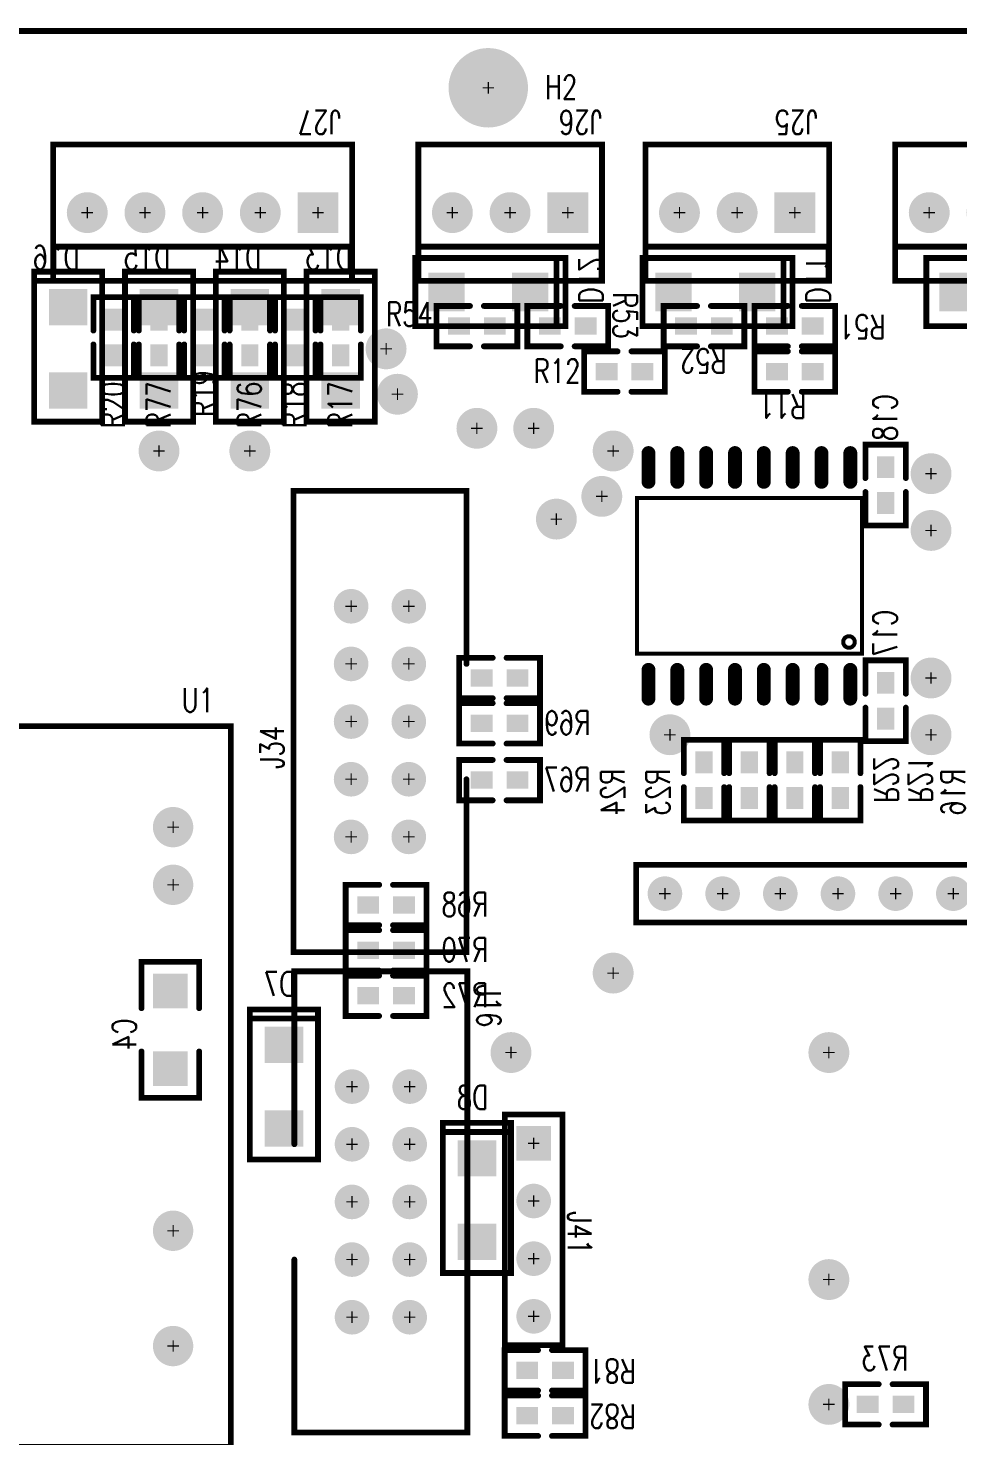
# Model space of a CAD drawing. Extents: x 0 to 130, y 0 to 100.
# Drawn here: x 45.2 to 86.2, y 38.1 to 100.1 of the extents above; entities that cross this region are included whole.
import ezdxf

# ---------------------------------------------------------------- set-up
doc = ezdxf.new("R2010")
doc.units = 0
for name, color, linetype in [('BOARD_OUTLINE_00', 254, 'CONTINUOUS'), ('DRIL_NPLTE_THRU_01', 16, 'CONTINUOUS'), ('DRIL_NPLTE_THRU_02', 176, 'CONTINUOUS'), ('DRIL_PLTE_THRU_01', 16, 'CONTINUOUS'), ('DRIL_PLTE_THRU_02', 176, 'CONTINUOUS'), ('DRIL_SYMBOL', 254, 'CONTINUOUS'), ('PADS_BOT', 5, 'CONTINUOUS'), ('PADS_INNER', 1, 'CONTINUOUS'), ('PADS_TOP', 1, 'CONTINUOUS'), ('PART_BOT_2DLINE_00', 253, 'CONTINUOUS'), ('PART_NAME_01', 254, 'CONTINUOUS'), ('PART_NAME_02', 253, 'CONTINUOUS'), ('PART_TOP_2DLINE_00', 254, 'CONTINUOUS'), ('PART_TOP_2DLINE_01', 254, 'CONTINUOUS'), ('TAG_00', 254, 'CONTINUOUS'), ('TAG_01', 254, 'CONTINUOUS'), ('VIAPTS', 1, 'CONTINUOUS')]:
    doc.layers.add(name, color=color, linetype=linetype)
doc.styles.add('W0$25', font='simplex', dxfattribs={"width": 0.75})

# ---------------------------------------------------------------- blocks, each defined once
blk = doc.blocks.new('BOARD_1')
at = {"layer": 'BOARD_OUTLINE_00', "const_width": 0.254}
blk.add_lwpolyline([(-10, 0), (120, 0), (120, 100), (-10, 100)], close=True, dxfattribs=at)
blk = doc.blocks.new('SMOOTH_0$254')
at = {"const_width": 0.127}
blk.add_lwpolyline([(-0.0635, 0, 1), (0.0635, 0, 1)], format="xyb", close=True, dxfattribs=at)
blk = doc.blocks.new('PART_BODY_TOP_4')
at = {"layer": 'PART_TOP_2DLINE_00', "const_width": 0.254}
for points in [[(-1.51, 3), (6.58, 3), (6.58, -3), (-1.51, -3)], [(-1.49, 3), (6.58, 3), (6.58, 1.5), (-1.49, 1.5)]]:
    blk.add_lwpolyline(points, close=True, dxfattribs=at)
at = {"layer": 'PART_TOP_2DLINE_00'}
for p in [(-1.51, 3), (-1.49, 3), (6.58, 3), (6.58, 3), (-1.49, 1.5), (6.58, 1.5), (-1.51, -3), (6.58, -3)]:
    blk.add_blockref('SMOOTH_0$254', p, dxfattribs=at)
blk = doc.blocks.new('DRIL_SYMBOL_1$2')
at = {"layer": 'DRIL_SYMBOL', "const_width": 0.0508}
for points in [[(-0.254, 0), (0.254, 0)], [(0, -0.254), (0, 0.254)]]:
    blk.add_lwpolyline(points, dxfattribs=at)
blk = doc.blocks.new('DRIL_HOLE_1$2')
at = {"const_width": 0.6}
blk.add_lwpolyline([(-0.3, 0, 1), (0.3, 0, 1)], format="xyb", close=True, dxfattribs=at)
blk.add_blockref('DRIL_SYMBOL_1$2', (0, 0))
blk = doc.blocks.new('PAD_3')
at = {"const_width": 0.9}
blk.add_lwpolyline([(0, -0.45, 1), (0, 0.45, 1)], format="xyb", close=True, dxfattribs=at)
blk = doc.blocks.new('PAD_4')
at = {"const_width": 1.8}
blk.add_lwpolyline([(-0.9, 0), (0.9, 0)], dxfattribs=at)
blk = doc.blocks.new('STK_TOP_267')
at = {"layer": 'DRIL_PLTE_THRU_01'}
blk.add_blockref('DRIL_HOLE_1$2', (0, 0), dxfattribs=at)
at = {"layer": 'DRIL_PLTE_THRU_02'}
blk.add_blockref('DRIL_HOLE_1$2', (0, 0), dxfattribs=at)
at = {"layer": 'PADS_BOT'}
blk.add_blockref('PAD_4', (0, 0), dxfattribs=at)
at = {"layer": 'PADS_INNER'}
blk.add_blockref('PAD_3', (0, 0), dxfattribs=at)
at = {"layer": 'PADS_TOP'}
blk.add_blockref('PAD_4', (0, 0), dxfattribs=at)
blk = doc.blocks.new('STK_TOP_266')
at = {"layer": 'DRIL_PLTE_THRU_01'}
blk.add_blockref('DRIL_HOLE_1$2', (0, 0), dxfattribs=at)
at = {"layer": 'DRIL_PLTE_THRU_02'}
blk.add_blockref('DRIL_HOLE_1$2', (0, 0), dxfattribs=at)
at = {"layer": 'PADS_BOT'}
blk.add_blockref('PAD_3', (0, 0), dxfattribs=at)
at = {"layer": 'PADS_INNER'}
blk.add_blockref('PAD_3', (0, 0), dxfattribs=at)
at = {"layer": 'PADS_TOP'}
blk.add_blockref('PAD_3', (0, 0), dxfattribs=at)
blk = doc.blocks.new('SYM_TOP_8')
for name, p in [('PART_BODY_TOP_4', (0, 0)), ('STK_TOP_267', (0, 0)), ('STK_TOP_266', (2.54, 0)), ('STK_TOP_266', (5.08, 0))]:
    blk.add_blockref(name, p)
blk = doc.blocks.new('PART_TOP_2')
blk.add_blockref('SYM_TOP_8', (0, 0))
at = {"layer": 'PART_NAME_01', "style": 'W0$25', "width": 0.75}
blk.add_text('J24', height=1.05, dxfattribs=at).set_placement((-1, -4.5))
blk = doc.blocks.new('PART_TOP_4')
blk.add_blockref('SYM_TOP_8', (0, 0))
at = {"layer": 'PART_NAME_01', "style": 'W0$25', "width": 0.75}
blk.add_text('J25', height=1.05, dxfattribs=at).set_placement((-1, -4.5))
blk = doc.blocks.new('PART_BODY_TOP_9')
at = {"layer": 'PART_TOP_2DLINE_00', "const_width": 0.254}
for points in [[(-0.3048, 0.889), (-1.778, 0.889), (-1.778, -0.889), (-0.3048, -0.889)], [(0.3048, 0.889), (1.778, 0.889), (1.778, -0.889), (0.3048, -0.889)]]:
    blk.add_lwpolyline(points, dxfattribs=at)
at = {"layer": 'PART_TOP_2DLINE_00'}
for p in [(-1.778, 0.889), (-0.3048, 0.889), (0.3048, 0.889), (1.778, 0.889), (-1.778, -0.889), (-0.3048, -0.889), (0.3048, -0.889), (1.778, -0.889)]:
    blk.add_blockref('SMOOTH_0$254', p, dxfattribs=at)
blk = doc.blocks.new('DRIL_HOLE_0')
blk.add_lwpolyline([(0, 0, 1), (0, 0, 1)], format="xyb", close=True)
blk = doc.blocks.new('PAD_5')
blk.add_lwpolyline([(0, 0, 1), (0, 0, 1)], format="xyb", close=True)
blk = doc.blocks.new('PAD_6')
at = {"const_width": 0.762}
blk.add_lwpolyline([(-0.4826, 0), (0.4826, 0)], dxfattribs=at)
blk = doc.blocks.new('STK_TOP_8')
at = {"layer": 'DRIL_PLTE_THRU_01'}
blk.add_blockref('DRIL_HOLE_0', (0, 0), dxfattribs=at)
at = {"layer": 'DRIL_PLTE_THRU_02'}
blk.add_blockref('DRIL_HOLE_0', (0, 0), dxfattribs=at)
at = {"layer": 'PADS_BOT'}
blk.add_blockref('PAD_5', (0, 0), dxfattribs=at)
at = {"layer": 'PADS_INNER'}
blk.add_blockref('PAD_5', (0, 0), dxfattribs=at)
at = {"layer": 'PADS_TOP'}
blk.add_blockref('PAD_6', (0, 0), dxfattribs=at)
blk = doc.blocks.new('SYM_TOP_13')
for name, p in [('PART_BODY_TOP_9', (0, 0)), ('STK_TOP_8', (-0.7874, 0)), ('STK_TOP_8', (0.7874, 0))]:
    blk.add_blockref(name, p)
blk = doc.blocks.new('PART_TOP_5')
blk.add_blockref('SYM_TOP_13', (0, 0))
at = {"layer": 'PART_NAME_01', "style": 'W0$25', "width": 0.75}
blk.add_text('R51', height=1.05, dxfattribs=at).set_placement((-4, -0.5))
blk = doc.blocks.new('PART_TOP_6')
blk.add_blockref('SYM_TOP_13', (0, 0))
at = {"layer": 'PART_NAME_01', "style": 'W0$25', "width": 0.75}
blk.add_text('R52', height=1.05, dxfattribs=at).set_placement((-1, 1))
blk = doc.blocks.new('PART_TOP_7')
blk.add_blockref('SYM_TOP_8', (0, 0))
at = {"layer": 'PART_NAME_01', "style": 'W0$25', "width": 0.75}
blk.add_text('J26', height=1.05, dxfattribs=at).set_placement((-1.5, -4.5))
blk = doc.blocks.new('PART_TOP_8')
blk.add_blockref('SYM_TOP_13', (0, 0))
at = {"layer": 'PART_NAME_01', "style": 'W0$25', "width": 0.75}
blk.add_text('R53', height=1.05, rotation=90, dxfattribs=at).set_placement((-2, -1.5))
blk = doc.blocks.new('PART_TOP_9')
blk.add_blockref('SYM_TOP_13', (0, 0))
at = {"layer": 'PART_NAME_01', "style": 'W0$25', "width": 0.75}
blk.add_text('R54', height=1.05, rotation=180, dxfattribs=at).set_placement((4, 0))
blk = doc.blocks.new('PART_BODY_BOT_10')
at = {"layer": 'PART_BOT_2DLINE_00', "const_width": 0.254}
blk.add_lwpolyline([(-1.5, 3.4), (-1.5, -3.21), (1.5, -3.21), (1.5, 3.4)], close=True, dxfattribs=at)
blk.add_lwpolyline([(-1.5, 3), (1.5, 3)], dxfattribs=at)
at = {"layer": 'PART_BOT_2DLINE_00'}
for p in [(-1.5, 3.4), (-1.5, 3), (1.5, 3.4), (1.5, 3), (-1.5, -3.21), (1.5, -3.21)]:
    blk.add_blockref('SMOOTH_0$254', p, dxfattribs=at)
blk = doc.blocks.new('PAD_7')
at = {"const_width": 1.6}
blk.add_lwpolyline([(-0.85, 0), (0.85, 0)], dxfattribs=at)
blk = doc.blocks.new('STK_BOT_60')
at = {"layer": 'DRIL_NPLTE_THRU_01'}
blk.add_blockref('DRIL_HOLE_0', (0, 0), dxfattribs=at)
at = {"layer": 'DRIL_NPLTE_THRU_02'}
blk.add_blockref('DRIL_HOLE_0', (0, 0), dxfattribs=at)
at = {"layer": 'PADS_BOT'}
blk.add_blockref('PAD_7', (0, 0), dxfattribs=at)
at = {"layer": 'PADS_INNER'}
blk.add_blockref('PAD_5', (0, 0), dxfattribs=at)
at = {"layer": 'PADS_TOP'}
blk.add_blockref('PAD_5', (0, 0), dxfattribs=at)
blk = doc.blocks.new('SYM_BOT_14')
for name, p in [('PART_BODY_BOT_10', (0, 0)), ('STK_BOT_60', (0, 1.84)), ('STK_BOT_60', (0, -1.84))]:
    blk.add_blockref(name, p)
blk = doc.blocks.new('PART_BOT_10')
blk.add_blockref('SYM_BOT_14', (0, 0))
at = {"layer": 'PART_NAME_02', "style": 'W0$25', "width": 0.75}
blk.add_text('D11', height=1.05, dxfattribs=at).set_placement((-0.5, 4))
blk = doc.blocks.new('PART_BOT_11')
blk.add_blockref('SYM_BOT_14', (0, 0))
at = {"layer": 'PART_NAME_02', "style": 'W0$25', "width": 0.75}
blk.add_text('D12', height=1.05, dxfattribs=at).set_placement((-0.5, 4))
blk = doc.blocks.new('PART_BOT_13')
blk.add_blockref('SYM_BOT_14', (0, 0))
at = {"layer": 'PART_NAME_02', "style": 'W0$25', "width": 0.75}
blk.add_text('D10', height=1.05, dxfattribs=at).set_placement((-0.5, 4))
blk = doc.blocks.new('PART_BODY_BOT_9')
at = {"layer": 'PART_BOT_2DLINE_00', "const_width": 0.254}
for points in [[(-0.3048, 0.889), (-1.778, 0.889), (-1.778, -0.889), (-0.3048, -0.889)], [(0.3048, 0.889), (1.778, 0.889), (1.778, -0.889), (0.3048, -0.889)]]:
    blk.add_lwpolyline(points, dxfattribs=at)
at = {"layer": 'PART_BOT_2DLINE_00'}
for p in [(-1.778, 0.889), (-0.3048, 0.889), (0.3048, 0.889), (1.778, 0.889), (-1.778, -0.889), (-0.3048, -0.889), (0.3048, -0.889), (1.778, -0.889)]:
    blk.add_blockref('SMOOTH_0$254', p, dxfattribs=at)
blk = doc.blocks.new('STK_BOT_8')
at = {"layer": 'DRIL_PLTE_THRU_01'}
blk.add_blockref('DRIL_HOLE_0', (0, 0), dxfattribs=at)
at = {"layer": 'DRIL_PLTE_THRU_02'}
blk.add_blockref('DRIL_HOLE_0', (0, 0), dxfattribs=at)
at = {"layer": 'PADS_BOT'}
blk.add_blockref('PAD_6', (0, 0), dxfattribs=at)
at = {"layer": 'PADS_INNER'}
blk.add_blockref('PAD_5', (0, 0), dxfattribs=at)
at = {"layer": 'PADS_TOP'}
blk.add_blockref('PAD_5', (0, 0), dxfattribs=at)
blk = doc.blocks.new('SYM_BOT_13')
for name, p in [('PART_BODY_BOT_9', (0, 0)), ('STK_BOT_8', (-0.7874, 0)), ('STK_BOT_8', (0.7874, 0))]:
    blk.add_blockref(name, p)
blk = doc.blocks.new('PART_BOT_23')
blk.add_blockref('SYM_BOT_13', (0, 0))
at = {"layer": 'PART_NAME_02', "style": 'W0$25', "width": 0.75}
blk.add_text('R21', height=1.05, rotation=180, dxfattribs=at).set_placement((1, -3))
blk = doc.blocks.new('PART_BOT_24')
blk.add_blockref('SYM_BOT_13', (0, 0))
at = {"layer": 'PART_NAME_02', "style": 'W0$25', "width": 0.75}
blk.add_text('R22', height=1.05, rotation=180, dxfattribs=at).set_placement((1, -3.5))
blk = doc.blocks.new('PART_TOP_27')
blk.add_blockref('SYM_TOP_13', (0, 0))
at = {"layer": 'PART_NAME_01', "style": 'W0$25', "width": 0.75}
blk.add_text('R11', height=1.05, rotation=180, dxfattribs=at).set_placement((0.5, -1))
blk = doc.blocks.new('PART_TOP_28')
blk.add_blockref('SYM_TOP_13', (0, 0))
at = {"layer": 'PART_NAME_01', "style": 'W0$25', "width": 0.75}
blk.add_text('R12', height=1.05, dxfattribs=at).set_placement((-4, -0.5))
blk = doc.blocks.new('PART_BOT_33')
blk.add_blockref('SYM_BOT_13', (0, 0))
at = {"layer": 'PART_NAME_02', "style": 'W0$25', "width": 0.75}
blk.add_text('R23', height=1.05, dxfattribs=at).set_placement((-0.5, 3.5))
blk = doc.blocks.new('PART_BOT_34')
blk.add_blockref('SYM_BOT_13', (0, 0))
at = {"layer": 'PART_NAME_02', "style": 'W0$25', "width": 0.75}
blk.add_text('R24', height=1.05, dxfattribs=at).set_placement((-0.5, 3.5))
blk = doc.blocks.new('PART_BODY_TOP_12')
at = {"layer": 'PART_TOP_2DLINE_00', "const_width": 0.254}
for points in [[(-1.51, 3), (11.66, 3), (11.66, -3), (-1.51, -3)], [(-1.49, 3), (11.66, 3), (11.66, 1.5), (-1.49, 1.5)]]:
    blk.add_lwpolyline(points, close=True, dxfattribs=at)
at = {"layer": 'PART_TOP_2DLINE_00'}
for p in [(-1.51, 3), (-1.49, 3), (11.66, 3), (11.66, 3), (-1.49, 1.5), (11.66, 1.5), (-1.51, -3), (11.66, -3)]:
    blk.add_blockref('SMOOTH_0$254', p, dxfattribs=at)
blk = doc.blocks.new('SYM_TOP_16')
for name, p in [('PART_BODY_TOP_12', (0, 0)), ('STK_TOP_267', (0, 0)), ('STK_TOP_266', (2.54, 0)), ('STK_TOP_266', (5.08, 0)), ('STK_TOP_266', (7.62, 0)), ('STK_TOP_266', (10.16, 0))]:
    blk.add_blockref(name, p)
blk = doc.blocks.new('PART_TOP_35')
blk.add_blockref('SYM_TOP_16', (0, 0))
at = {"layer": 'PART_NAME_01', "style": 'W0$25', "width": 0.75}
blk.add_text('J27', height=1.05, dxfattribs=at).set_placement((-1, -4.5))
blk = doc.blocks.new('PART_BOT_36')
blk.add_blockref('SYM_BOT_14', (0, 0))
at = {"layer": 'PART_NAME_02', "style": 'W0$25', "width": 0.75}
blk.add_text('D13', height=1.05, dxfattribs=at).set_placement((-0.5, 3.5))
blk = doc.blocks.new('PART_BOT_37')
blk.add_blockref('SYM_BOT_14', (0, 0))
at = {"layer": 'PART_NAME_02', "style": 'W0$25', "width": 0.75}
blk.add_text('D14', height=1.05, dxfattribs=at).set_placement((-0.5, 3.5))
blk = doc.blocks.new('PART_BOT_38')
blk.add_blockref('SYM_BOT_14', (0, 0))
at = {"layer": 'PART_NAME_02', "style": 'W0$25', "width": 0.75}
blk.add_text('D15', height=1.05, dxfattribs=at).set_placement((-0.5, 3.5))
blk = doc.blocks.new('PART_BOT_39')
blk.add_blockref('SYM_BOT_14', (0, 0))
at = {"layer": 'PART_NAME_02', "style": 'W0$25', "width": 0.75}
blk.add_text('D16', height=1.05, dxfattribs=at).set_placement((-0.5, 3.5))
blk = doc.blocks.new('PART_TOP_40')
blk.add_blockref('SYM_TOP_13', (0, 0))
at = {"layer": 'PART_NAME_01', "style": 'W0$25', "width": 0.75}
blk.add_text('R17', height=1.05, rotation=180, dxfattribs=at).set_placement((4, 0.5))
blk = doc.blocks.new('PART_TOP_41')
blk.add_blockref('SYM_TOP_13', (0, 0))
at = {"layer": 'PART_NAME_01', "style": 'W0$25', "width": 0.75}
blk.add_text('R18', height=1.05, rotation=180, dxfattribs=at).set_placement((4, 0.5))
blk = doc.blocks.new('PART_TOP_42')
blk.add_blockref('SYM_TOP_13', (0, 0))
at = {"layer": 'PART_NAME_01', "style": 'W0$25', "width": 0.75}
blk.add_text('R19', height=1.05, rotation=180, dxfattribs=at).set_placement((3.5, 0.5))
blk = doc.blocks.new('PART_TOP_43')
blk.add_blockref('SYM_TOP_13', (0, 0))
at = {"layer": 'PART_NAME_01', "style": 'W0$25', "width": 0.75}
blk.add_text('R20', height=1.05, rotation=180, dxfattribs=at).set_placement((4, 0.5))
blk = doc.blocks.new('PART_BOT_47')
blk.add_blockref('SYM_BOT_13', (0, 0))
at = {"layer": 'PART_NAME_02', "style": 'W0$25', "width": 0.75}
blk.add_text('R16', height=1.05, dxfattribs=at).set_placement((-0.5, 2.5))
blk = doc.blocks.new('PART_BODY_TOP_13')
at = {"layer": 'PART_TOP_2DLINE_01', "const_width": 0.254}
blk.add_lwpolyline([(-2.54, -2.54), (-2.54, 5.08), (5.08, 5.08), (5.08, -15.24), (-2.54, -15.24), (-2.54, -7.62)], dxfattribs=at)
at = {"layer": 'PART_TOP_2DLINE_01'}
for p in [(-2.54, 5.08), (5.08, 5.08), (-2.54, -2.54), (-2.54, -7.62), (-2.54, -15.24), (5.08, -15.24)]:
    blk.add_blockref('SMOOTH_0$254', p, dxfattribs=at)
blk = doc.blocks.new('DRIL_SYMBOL_0$9398')
at = {"layer": 'DRIL_SYMBOL', "const_width": 0.0508}
for points in [[(-0.254, 0), (0.254, 0)], [(0, -0.254), (0, 0.254)]]:
    blk.add_lwpolyline(points, dxfattribs=at)
blk = doc.blocks.new('DRIL_HOLE_0$9398')
at = {"const_width": 0.4699}
blk.add_lwpolyline([(-0.23495, 0, 1), (0.23495, 0, 1)], format="xyb", close=True, dxfattribs=at)
blk.add_blockref('DRIL_SYMBOL_0$9398', (0, 0))
blk = doc.blocks.new('PAD_0')
at = {"const_width": 0.762}
blk.add_lwpolyline([(0, -0.381, 1), (0, 0.381, 1)], format="xyb", close=True, dxfattribs=at)
blk = doc.blocks.new('STK_TOP_32')
at = {"layer": 'DRIL_PLTE_THRU_01'}
blk.add_blockref('DRIL_HOLE_0$9398', (0, 0), dxfattribs=at)
at = {"layer": 'DRIL_PLTE_THRU_02'}
blk.add_blockref('DRIL_HOLE_0$9398', (0, 0), dxfattribs=at)
at = {"layer": 'PADS_BOT'}
blk.add_blockref('PAD_0', (0, 0), dxfattribs=at)
at = {"layer": 'PADS_INNER'}
blk.add_blockref('PAD_0', (0, 0), dxfattribs=at)
at = {"layer": 'PADS_TOP'}
blk.add_blockref('PAD_0', (0, 0), dxfattribs=at)
blk = doc.blocks.new('SYM_TOP_17')
for name, p in [('PART_BODY_TOP_13', (0, 0)), ('STK_TOP_32', (0, 0)), ('STK_TOP_32', (2.54, 0)), ('STK_TOP_32', (0, -2.54)), ('STK_TOP_32', (2.54, -2.54)), ('STK_TOP_32', (0, -5.08)), ('STK_TOP_32', (2.54, -5.08)), ('STK_TOP_32', (0, -7.62)), ('STK_TOP_32', (2.54, -7.62)), ('STK_TOP_32', (0, -10.16)), ('STK_TOP_32', (2.54, -10.16))]:
    blk.add_blockref(name, p)
blk = doc.blocks.new('PART_TOP_48')
blk.add_blockref('SYM_TOP_17', (0, 0))
at = {"layer": 'PART_NAME_01', "style": 'W0$25', "width": 0.75}
blk.add_text('J34', height=1.05, rotation=270, dxfattribs=at).set_placement((5.5, -3))
blk = doc.blocks.new('PART_BODY_TOP_14')
at = {"layer": 'PART_TOP_2DLINE_00', "const_width": 0.254}
blk.add_lwpolyline([(-15.875, -10.16), (-15.875, 10.16), (15.875, 10.16), (15.875, -10.16)], close=True, dxfattribs=at)
at = {"layer": 'TAG_00'}
blk.add_lwpolyline([(0, 0), (0, 0)], dxfattribs=at)
at = {"layer": 'TAG_01'}
blk.add_lwpolyline([(0, 0), (0, 0)], dxfattribs=at)
at = {"layer": 'PART_TOP_2DLINE_00'}
for p in [(-15.875, 10.16), (15.875, 10.16), (-15.875, -10.16), (15.875, -10.16)]:
    blk.add_blockref('SMOOTH_0$254', p, dxfattribs=at)
blk = doc.blocks.new('DRIL_SYMBOL_1')
at = {"layer": 'DRIL_SYMBOL', "const_width": 0.0508}
for points in [[(-0.254, 0), (0.254, 0)], [(0, -0.254), (0, 0.254)]]:
    blk.add_lwpolyline(points, dxfattribs=at)
blk = doc.blocks.new('DRIL_HOLE_1')
at = {"const_width": 0.5}
blk.add_lwpolyline([(-0.25, 0, 1), (0.25, 0, 1)], format="xyb", close=True, dxfattribs=at)
blk.add_blockref('DRIL_SYMBOL_1', (0, 0))
blk = doc.blocks.new('PAD_8')
at = {"const_width": 0.889}
blk.add_lwpolyline([(0, -0.4445, 1), (0, 0.4445, 1)], format="xyb", close=True, dxfattribs=at)
blk = doc.blocks.new('PAD_9')
at = {"const_width": 1.778}
blk.add_lwpolyline([(-0.889, 0), (0.889, 0)], dxfattribs=at)
blk = doc.blocks.new('STK_TOP_292')
at = {"layer": 'DRIL_PLTE_THRU_01'}
blk.add_blockref('DRIL_HOLE_1', (0, 0), dxfattribs=at)
at = {"layer": 'DRIL_PLTE_THRU_02'}
blk.add_blockref('DRIL_HOLE_1', (0, 0), dxfattribs=at)
at = {"layer": 'PADS_BOT'}
blk.add_blockref('PAD_9', (0, 0), dxfattribs=at)
at = {"layer": 'PADS_INNER'}
blk.add_blockref('PAD_8', (0, 0), dxfattribs=at)
at = {"layer": 'PADS_TOP'}
blk.add_blockref('PAD_9', (0, 0), dxfattribs=at)
blk = doc.blocks.new('STK_TOP_291')
at = {"layer": 'DRIL_PLTE_THRU_01'}
blk.add_blockref('DRIL_HOLE_1', (0, 0), dxfattribs=at)
at = {"layer": 'DRIL_PLTE_THRU_02'}
blk.add_blockref('DRIL_HOLE_1', (0, 0), dxfattribs=at)
at = {"layer": 'PADS_BOT'}
blk.add_blockref('PAD_8', (0, 0), dxfattribs=at)
at = {"layer": 'PADS_INNER'}
blk.add_blockref('PAD_8', (0, 0), dxfattribs=at)
at = {"layer": 'PADS_TOP'}
blk.add_blockref('PAD_8', (0, 0), dxfattribs=at)
blk = doc.blocks.new('SYM_TOP_18')
for name, p in [('PART_BODY_TOP_14', (0, 0)), ('STK_TOP_291', (-11.43, 7.62)), ('STK_TOP_291', (-8.89, 7.62)), ('STK_TOP_291', (6.35, 7.62)), ('STK_TOP_291', (11.43, 7.62)), ('STK_TOP_292', (-13.97, -7.62)), ('STK_TOP_291', (-11.43, -7.62)), ('STK_TOP_291', (-8.89, -7.62)), ('STK_TOP_291', (6.35, -7.62)), ('STK_TOP_291', (11.43, -7.62))]:
    blk.add_blockref(name, p)
blk = doc.blocks.new('PART_TOP_58')
blk.add_blockref('SYM_TOP_18', (0, 0))
at = {"layer": 'PART_NAME_01', "style": 'W0$25', "width": 0.75}
blk.add_text('U1', height=1.05, rotation=90, dxfattribs=at).set_placement((-16.5, 8))
blk = doc.blocks.new('PART_BODY_BOT_17')
at = {"layer": 'PART_BOT_2DLINE_00', "const_width": 0.254}
for points in [[(-0.9525, 1.27), (-2.9972, 1.27), (-2.9972, -1.27), (-0.9525, -1.27)], [(0.9525, 1.27), (2.9972, 1.27), (2.9972, -1.27), (0.9525, -1.27)]]:
    blk.add_lwpolyline(points, dxfattribs=at)
at = {"layer": 'PART_BOT_2DLINE_00'}
for p in [(-2.9972, 1.27), (-0.9525, 1.27), (0.9525, 1.27), (2.9972, 1.27), (-2.9972, -1.27), (-0.9525, -1.27), (0.9525, -1.27), (2.9972, -1.27)]:
    blk.add_blockref('SMOOTH_0$254', p, dxfattribs=at)
blk = doc.blocks.new('PAD_1')
at = {"const_width": 1.524}
blk.add_lwpolyline([(-0.762, 0), (0.762, 0)], dxfattribs=at)
blk = doc.blocks.new('STK_BOT_56')
at = {"layer": 'DRIL_PLTE_THRU_01'}
blk.add_blockref('DRIL_HOLE_0', (0, 0), dxfattribs=at)
at = {"layer": 'DRIL_PLTE_THRU_02'}
blk.add_blockref('DRIL_HOLE_0', (0, 0), dxfattribs=at)
at = {"layer": 'PADS_BOT'}
blk.add_blockref('PAD_1', (0, 0), dxfattribs=at)
at = {"layer": 'PADS_INNER'}
blk.add_blockref('PAD_5', (0, 0), dxfattribs=at)
at = {"layer": 'PADS_TOP'}
blk.add_blockref('PAD_5', (0, 0), dxfattribs=at)
blk = doc.blocks.new('SYM_BOT_21')
for name, p in [('PART_BODY_BOT_17', (0, 0)), ('STK_BOT_56', (-1.7145, 0)), ('STK_BOT_56', (1.7145, 0))]:
    blk.add_blockref(name, p)
blk = doc.blocks.new('PART_BOT_66')
blk.add_blockref('SYM_BOT_21', (0, 0))
at = {"layer": 'PART_NAME_02', "style": 'W0$25', "width": 0.75}
blk.add_text('C4', height=1.05, dxfattribs=at).set_placement((-0.5, 1.5))
blk = doc.blocks.new('PART_TOP_94')
blk.add_blockref('SYM_TOP_13', (0, 0))
at = {"layer": 'PART_NAME_01', "style": 'W0$25', "width": 0.75}
blk.add_text('R76', height=1.05, dxfattribs=at).set_placement((-4, -0.5))
blk = doc.blocks.new('PART_BOT_96')
blk.add_blockref('SYM_BOT_14', (0, 0))
at = {"layer": 'PART_NAME_02', "style": 'W0$25', "width": 0.75}
blk.add_text('D7', height=1.05, dxfattribs=at).set_placement((-0.5, 4))
blk = doc.blocks.new('PART_BOT_97')
blk.add_blockref('SYM_BOT_14', (0, 0))
at = {"layer": 'PART_NAME_02', "style": 'W0$25', "width": 0.75}
blk.add_text('D8', height=1.05, dxfattribs=at).set_placement((-0.5, 4))
blk = doc.blocks.new('PART_BOT_103')
blk.add_blockref('SYM_BOT_13', (0, 0))
at = {"layer": 'PART_NAME_02', "style": 'W0$25', "width": 0.75}
blk.add_text('C17', height=1.05, dxfattribs=at).set_placement((-4, -0.5))
blk = doc.blocks.new('PART_BOT_104')
blk.add_blockref('SYM_BOT_13', (0, 0))
at = {"layer": 'PART_NAME_02', "style": 'W0$25', "width": 0.75}
blk.add_text('C18', height=1.05, dxfattribs=at).set_placement((-4, -0.5))
blk = doc.blocks.new('PART_TOP_110')
blk.add_blockref('SYM_TOP_13', (0, 0))
at = {"layer": 'PART_NAME_01', "style": 'W0$25', "width": 0.75}
blk.add_text('R77', height=1.05, rotation=180, dxfattribs=at).set_placement((4, 0.5))
blk = doc.blocks.new('SMOOTH_0$1778')
at = {"const_width": 0.0889}
blk.add_lwpolyline([(-0.04445, 0, 1), (0.04445, 0, 1)], format="xyb", close=True, dxfattribs=at)
blk = doc.blocks.new('PART_BODY_BOT_5')
at = {"layer": 'PART_BOT_2DLINE_00', "const_width": 0.1778}
blk.add_lwpolyline([(-4.953, -3.429), (4.953, -3.429), (4.953, 3.429), (-4.953, 3.429)], close=True, dxfattribs=at)
blk.add_lwpolyline([(-4.638548, -2.913888, 1), (-4.130548, -2.913888, 1)], format="xyb", close=True, dxfattribs=at)
at = {"layer": 'PART_BOT_2DLINE_00'}
for p in [(-4.953, 3.429), (4.953, 3.429), (-4.953, -3.429), (4.953, -3.429)]:
    blk.add_blockref('SMOOTH_0$1778', p, dxfattribs=at)
blk = doc.blocks.new('PAD_19')
at = {"const_width": 0.3048}
blk.add_lwpolyline([(-0.635, -0.1524), (0.635, -0.1524, 1), (0.635, 0.1524), (-0.635, 0.1524, 1)], format="xyb", close=True, dxfattribs=at)
blk = doc.blocks.new('STK_BOT_5')
at = {"layer": 'DRIL_PLTE_THRU_01'}
blk.add_blockref('DRIL_HOLE_0', (0, 0), dxfattribs=at)
at = {"layer": 'DRIL_PLTE_THRU_02'}
blk.add_blockref('DRIL_HOLE_0', (0, 0), dxfattribs=at)
at = {"layer": 'PADS_BOT', "rotation": 90}
blk.add_blockref('PAD_19', (0, 0), dxfattribs=at)
at = {"layer": 'PADS_INNER'}
blk.add_blockref('PAD_5', (0, 0), dxfattribs=at)
at = {"layer": 'PADS_TOP'}
blk.add_blockref('PAD_5', (0, 0), dxfattribs=at)
blk = doc.blocks.new('SYM_BOT_9')
for name, p in [('STK_BOT_5', (-4.445, 4.7752)), ('STK_BOT_5', (-3.175, 4.7752)), ('STK_BOT_5', (-1.905, 4.7752)), ('STK_BOT_5', (-0.635, 4.7752)), ('STK_BOT_5', (0.635, 4.7752)), ('STK_BOT_5', (1.905, 4.7752)), ('STK_BOT_5', (3.175, 4.7752)), ('STK_BOT_5', (4.445, 4.7752)), ('PART_BODY_BOT_5', (0, 0)), ('STK_BOT_5', (-4.445, -4.7752)), ('STK_BOT_5', (-3.175, -4.7752)), ('STK_BOT_5', (-1.905, -4.7752)), ('STK_BOT_5', (-0.635, -4.7752)), ('STK_BOT_5', (0.635, -4.7752)), ('STK_BOT_5', (1.905, -4.7752)), ('STK_BOT_5', (3.175, -4.7752)), ('STK_BOT_5', (4.445, -4.7752))]:
    blk.add_blockref(name, p)
blk = doc.blocks.new('PART_BOT_117')
blk.add_blockref('SYM_BOT_9', (0, 0))
blk = doc.blocks.new('PART_BOT_123')
blk.add_blockref('SYM_BOT_13', (0, 0))
at = {"layer": 'PART_NAME_02', "style": 'W0$25', "width": 0.75}
blk.add_text('R68', height=1.05, rotation=180, dxfattribs=at).set_placement((4.5, 0.5))
blk = doc.blocks.new('PART_BOT_124')
blk.add_blockref('SYM_BOT_13', (0, 0))
at = {"layer": 'PART_NAME_02', "style": 'W0$25', "width": 0.75}
blk.add_text('R70', height=1.05, rotation=180, dxfattribs=at).set_placement((4.5, 0.5))
blk = doc.blocks.new('PART_BOT_125')
blk.add_blockref('SYM_BOT_13', (0, 0))
blk = doc.blocks.new('PART_BOT_126')
blk.add_blockref('SYM_BOT_13', (0, 0))
at = {"layer": 'PART_NAME_02', "style": 'W0$25', "width": 0.75}
blk.add_text('R72', height=1.05, rotation=180, dxfattribs=at).set_placement((4.5, 0.5))
blk = doc.blocks.new('PART_BODY_TOP_2')
at = {"layer": 'PART_TOP_2DLINE_00', "const_width": 0.254}
blk.add_lwpolyline([(-1.27, 1.27), (46.99, 1.27), (46.99, -1.27), (-1.27, -1.27)], close=True, dxfattribs=at)
at = {"layer": 'PART_TOP_2DLINE_00'}
for p in [(-1.27, 1.27), (46.99, 1.27), (-1.27, -1.27), (46.99, -1.27)]:
    blk.add_blockref('SMOOTH_0$254', p, dxfattribs=at)
blk = doc.blocks.new('DRIL_SYMBOL_0$889')
at = {"layer": 'DRIL_SYMBOL', "const_width": 0.0508}
for points in [[(-0.254, 0), (0.254, 0)], [(0, -0.254), (0, 0.254)]]:
    blk.add_lwpolyline(points, dxfattribs=at)
blk = doc.blocks.new('DRIL_HOLE_0$889')
at = {"const_width": 0.4445}
blk.add_lwpolyline([(-0.22225, 0, 1), (0.22225, 0, 1)], format="xyb", close=True, dxfattribs=at)
blk.add_blockref('DRIL_SYMBOL_0$889', (0, 0))
blk = doc.blocks.new('STK_TOP_7')
at = {"layer": 'DRIL_PLTE_THRU_01'}
blk.add_blockref('DRIL_HOLE_0$889', (0, 0), dxfattribs=at)
at = {"layer": 'DRIL_PLTE_THRU_02'}
blk.add_blockref('DRIL_HOLE_0$889', (0, 0), dxfattribs=at)
at = {"layer": 'PADS_BOT'}
blk.add_blockref('PAD_1', (0, 0), dxfattribs=at)
at = {"layer": 'PADS_INNER'}
blk.add_blockref('PAD_0', (0, 0), dxfattribs=at)
at = {"layer": 'PADS_TOP'}
blk.add_blockref('PAD_1', (0, 0), dxfattribs=at)
blk = doc.blocks.new('STK_TOP_6')
at = {"layer": 'DRIL_PLTE_THRU_01'}
blk.add_blockref('DRIL_HOLE_0$889', (0, 0), dxfattribs=at)
at = {"layer": 'DRIL_PLTE_THRU_02'}
blk.add_blockref('DRIL_HOLE_0$889', (0, 0), dxfattribs=at)
at = {"layer": 'PADS_BOT'}
blk.add_blockref('PAD_0', (0, 0), dxfattribs=at)
at = {"layer": 'PADS_INNER'}
blk.add_blockref('PAD_0', (0, 0), dxfattribs=at)
at = {"layer": 'PADS_TOP'}
blk.add_blockref('PAD_0', (0, 0), dxfattribs=at)
blk = doc.blocks.new('SYM_TOP_6')
for name, p in [('PART_BODY_TOP_2', (0, 0)), ('STK_TOP_7', (0, 0)), ('STK_TOP_6', (2.54, 0)), ('STK_TOP_6', (5.08, 0)), ('STK_TOP_6', (7.62, 0)), ('STK_TOP_6', (10.16, 0)), ('STK_TOP_6', (12.7, 0)), ('STK_TOP_6', (15.24, 0)), ('STK_TOP_6', (17.78, 0)), ('STK_TOP_6', (20.32, 0)), ('STK_TOP_6', (22.86, 0)), ('STK_TOP_6', (25.4, 0)), ('STK_TOP_6', (27.94, 0)), ('STK_TOP_6', (30.48, 0)), ('STK_TOP_6', (33.02, 0)), ('STK_TOP_6', (35.56, 0)), ('STK_TOP_6', (38.1, 0)), ('STK_TOP_6', (40.64, 0)), ('STK_TOP_6', (43.18, 0)), ('STK_TOP_6', (45.72, 0))]:
    blk.add_blockref(name, p)
blk = doc.blocks.new('PART_TOP_129')
blk.add_blockref('SYM_TOP_6', (0, 0))
at = {"layer": 'PART_NAME_01', "style": 'W0$25', "width": 0.75}
blk.add_text('J17', height=1.05, rotation=90, dxfattribs=at).set_placement((-2, -1))
blk = doc.blocks.new('PART_BODY_TOP_29')
at = {"layer": 'PART_TOP_2DLINE_00', "const_width": 0.254}
blk.add_lwpolyline([(-1.27, 1.27), (8.89, 1.27), (8.89, -1.27), (-1.27, -1.27)], close=True, dxfattribs=at)
at = {"layer": 'PART_TOP_2DLINE_00'}
for p in [(-1.27, 1.27), (8.89, 1.27), (-1.27, -1.27), (8.89, -1.27)]:
    blk.add_blockref('SMOOTH_0$254', p, dxfattribs=at)
blk = doc.blocks.new('SYM_TOP_32')
for name, p in [('PART_BODY_TOP_29', (0, 0)), ('STK_TOP_7', (0, 0)), ('STK_TOP_6', (2.54, 0)), ('STK_TOP_6', (5.08, 0)), ('STK_TOP_6', (7.62, 0))]:
    blk.add_blockref(name, p)
blk = doc.blocks.new('PART_TOP_131')
blk.add_blockref('SYM_TOP_32', (0, 0))
at = {"layer": 'PART_NAME_01', "style": 'W0$25', "width": 0.75}
blk.add_text('J41', height=1.05, dxfattribs=at).set_placement((3, 1.5))
blk = doc.blocks.new('PART_BOT_132')
blk.add_blockref('SYM_BOT_13', (0, 0))
at = {"layer": 'PART_NAME_02', "style": 'W0$25', "width": 0.75}
blk.add_text('R67', height=1.05, rotation=180, dxfattribs=at).set_placement((4, 0.5))
blk = doc.blocks.new('PART_BOT_133')
blk.add_blockref('SYM_BOT_13', (0, 0))
at = {"layer": 'PART_NAME_02', "style": 'W0$25', "width": 0.75}
blk.add_text('R69', height=1.05, rotation=180, dxfattribs=at).set_placement((4, 0.5))
blk = doc.blocks.new('PART_TOP_137')
blk.add_blockref('SYM_TOP_17', (0, 0))
at = {"layer": 'PART_NAME_01', "style": 'W0$25', "width": 0.75}
blk.add_text('J16', height=1.05, rotation=270, dxfattribs=at).set_placement((5.5, 4.5))
blk = doc.blocks.new('PART_TOP_138')
blk.add_blockref('SYM_TOP_13', (0, 0))
at = {"layer": 'PART_NAME_01', "style": 'W0$25', "width": 0.75}
blk.add_text('R81', height=1.05, dxfattribs=at).set_placement((-4, -0.5))
blk = doc.blocks.new('PART_TOP_139')
blk.add_blockref('SYM_TOP_13', (0, 0))
at = {"layer": 'PART_NAME_01', "style": 'W0$25', "width": 0.75}
blk.add_text('R82', height=1.05, dxfattribs=at).set_placement((-4, -0.5))
blk = doc.blocks.new('PART_BOT_192')
blk.add_blockref('SYM_BOT_13', (0, 0))
at = {"layer": 'PART_NAME_02', "style": 'W0$25', "width": 0.75}
blk.add_text('R73', height=1.05, rotation=180, dxfattribs=at).set_placement((1, -1.5))
blk = doc.blocks.new('DRIL_SYMBOL_3')
at = {"layer": 'DRIL_SYMBOL', "const_width": 0.0508}
for points in [[(-0.254, 0), (0.254, 0)], [(0, -0.254), (0, 0.254)]]:
    blk.add_lwpolyline(points, dxfattribs=at)
blk = doc.blocks.new('DRIL_HOLE_3')
at = {"const_width": 1.5}
blk.add_lwpolyline([(-0.75, 0, 1), (0.75, 0, 1)], format="xyb", close=True, dxfattribs=at)
blk.add_blockref('DRIL_SYMBOL_3', (0, 0))
blk = doc.blocks.new('PAD_21')
at = {"const_width": 1.75}
blk.add_lwpolyline([(0, -0.875, 1), (0, 0.875, 1)], format="xyb", close=True, dxfattribs=at)
blk = doc.blocks.new('STK_TOP_432')
at = {"layer": 'DRIL_PLTE_THRU_01'}
blk.add_blockref('DRIL_HOLE_3', (0, 0), dxfattribs=at)
at = {"layer": 'DRIL_PLTE_THRU_02'}
blk.add_blockref('DRIL_HOLE_3', (0, 0), dxfattribs=at)
at = {"layer": 'PADS_BOT'}
blk.add_blockref('PAD_21', (0, 0), dxfattribs=at)
at = {"layer": 'PADS_INNER'}
blk.add_blockref('PAD_21', (0, 0), dxfattribs=at)
at = {"layer": 'PADS_TOP'}
blk.add_blockref('PAD_21', (0, 0), dxfattribs=at)
blk = doc.blocks.new('SYM_TOP_38')
blk.add_blockref('STK_TOP_432', (0, 0))
blk = doc.blocks.new('PART_TOP_199')
blk.add_blockref('SYM_TOP_38', (0, 0))
at = {"layer": 'PART_NAME_01', "style": 'W0$25', "width": 0.75}
blk.add_text('H2', height=1.05, dxfattribs=at).set_placement((2.5, -0.5))
blk = doc.blocks.new('PAD_23')
at = {"const_width": 0.6985}
blk.add_lwpolyline([(0, -0.34925, 1), (0, 0.34925, 1)], format="xyb", close=True, dxfattribs=at)
blk = doc.blocks.new('STK_TOP_427')
at = {"layer": 'DRIL_PLTE_THRU_01'}
blk.add_blockref('DRIL_HOLE_1$2', (0, 0), dxfattribs=at)
at = {"layer": 'DRIL_PLTE_THRU_02'}
blk.add_blockref('DRIL_HOLE_1$2', (0, 0), dxfattribs=at)
at = {"layer": 'PADS_BOT'}
blk.add_blockref('PAD_3', (0, 0), dxfattribs=at)
at = {"layer": 'PADS_INNER'}
blk.add_blockref('PAD_23', (0, 0), dxfattribs=at)
at = {"layer": 'PADS_TOP'}
blk.add_blockref('PAD_3', (0, 0), dxfattribs=at)
blk = doc.blocks.new('SYM_TOP_4')
blk.add_blockref('STK_TOP_427', (0, 0))

msp = doc.modelspace()

# ---------------------------------------------------------------- block references
for name, p in [('BOARD_1', (10, 0)), ('PART_TOP_199', (65.5, 97.5)), ('PART_TOP_28', (71.5, 85)), ('PART_TOP_27', (79, 85)), ('PART_TOP_137', (59.5, 53.5))]:
    msp.add_blockref(name, p)
for name, p, rotation in [('PART_TOP_35', (58, 92), 180), ('PART_TOP_7', (69, 92), 180), ('PART_TOP_4', (79, 92), 180), ('PART_TOP_2', (90, 92), 180), ('PART_TOP_43', (49, 86.5), 270), ('PART_TOP_110', (51, 86.5), 270), ('PART_TOP_42', (53, 86.5), 270), ('PART_TOP_94', (55, 86.5), 90), ('PART_TOP_41', (57, 86.5), 270), ('PART_TOP_40', (59, 86.5), 270), ('PART_TOP_8', (69, 87), 180), ('PART_TOP_9', (65, 87), 180), ('PART_TOP_6', (75, 87), 180), ('PART_TOP_5', (79, 87), 180), ('PART_TOP_48', (62, 64.5), 180), ('PART_TOP_58', (44, 53.5), 270), ('PART_TOP_129', (119, 62), 180), ('PART_TOP_131', (67.5, 51), 270), ('PART_TOP_138', (68, 41), 180), ('PART_TOP_139', (68, 39), 180)]:
    msp.add_blockref(name, p, dxfattribs=dict(rotation=rotation))
at = {"xscale": -1}
for name, p in [('PART_BOT_39', (47, 86)), ('PART_BOT_38', (51, 86)), ('PART_BOT_37', (55, 86)), ('PART_BOT_36', (59, 86)), ('PART_BOT_117', (77, 76)), ('PART_BOT_96', (56.5, 53.5)), ('PART_BOT_97', (65, 48.5))]:
    msp.add_blockref(name, p, dxfattribs=at)
for name, p, rotation in [('PART_BOT_11', (65.5, 88.5), -90), ('PART_BOT_10', (75.5, 88.5), -90), ('PART_BOT_13', (88, 88.5), -90), ('PART_BOT_104', (83, 80), -270), ('PART_BOT_103', (83, 70.5), -270), ('PART_BOT_125', (66, 71.5), -180), ('PART_BOT_133', (66, 69.5), -180), ('PART_BOT_34', (75, 67), -270), ('PART_BOT_33', (77, 67), -270), ('PART_BOT_24', (79, 67), -270), ('PART_BOT_23', (81, 67), -270), ('PART_BOT_47', (89, 67), -270), ('PART_BOT_132', (66, 67), -180), ('PART_BOT_123', (61, 61.5), -180), ('PART_BOT_124', (61, 59.5), -180), ('PART_BOT_66', (51.5, 56), -270), ('PART_BOT_126', (61, 57.5), -180), ('PART_BOT_192', (83, 39.5), -180)]:
    msp.add_blockref(name, p, dxfattribs=dict(at, rotation=rotation))
at = {"layer": 'VIAPTS'}
for p in [(61, 86), (61.5, 84), (65, 82.5), (67.5, 82.5), (51, 81.5), (55, 81.5), (71, 81.5), (85, 80.5), (70.5, 79.5), (68.5, 78.5), (85, 78), (85, 71.5), (73.5, 69), (85, 69), (71, 58.5), (66.5, 55), (80.5, 55), (80.5, 45), (80.5, 39.5)]:
    msp.add_blockref('SYM_TOP_4', p, dxfattribs=at)

doc.saveas('drawing.dxf')
